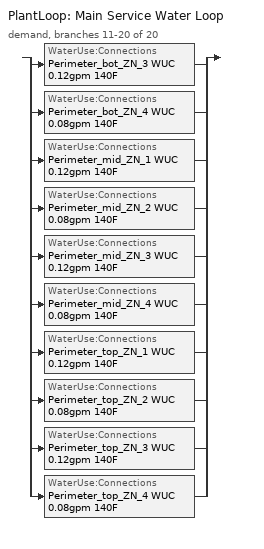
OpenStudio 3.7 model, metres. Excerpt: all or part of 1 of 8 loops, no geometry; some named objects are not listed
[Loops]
PlantLoop 'Main Service Water Loop'
 demand, branches 11-20 of 20: split
  | WaterUse:Connections 'Perimeter_bot_ZN_3 WUC 0.12gpm 140F'
  | WaterUse:Connections 'Perimeter_bot_ZN_4 WUC 0.08gpm 140F'
  | WaterUse:Connections 'Perimeter_mid_ZN_1 WUC 0.12gpm 140F'
  | WaterUse:Connections 'Perimeter_mid_ZN_2 WUC 0.08gpm 140F'
  | WaterUse:Connections 'Perimeter_mid_ZN_3 WUC 0.12gpm 140F'
  | WaterUse:Connections 'Perimeter_mid_ZN_4 WUC 0.08gpm 140F'
  | WaterUse:Connections 'Perimeter_top_ZN_1 WUC 0.12gpm 140F'
  | WaterUse:Connections 'Perimeter_top_ZN_2 WUC 0.08gpm 140F'
  | WaterUse:Connections 'Perimeter_top_ZN_3 WUC 0.12gpm 140F'
  | WaterUse:Connections 'Perimeter_top_ZN_4 WUC 0.08gpm 140F'
[WaterUse:Equipment:Definition] Target Temperature Schedule=Mixed Water At Faucet Temp - 140F; Sensible Fraction Schedule=Fraction Sensible - 0.2; Latent Fraction Schedule=Fraction Latent - 0.05
Name | Peak Flow Rate {m3/s}
Perimeter_bot_zn_3 0.12gpm 140F; Perimeter_mid_zn_3 0.12gpm 140F; Perimeter_top_zn_3 0.12gpm 140F | 7.58672e-06
Perimeter_bot_zn_4 0.08gpm 140F; Perimeter_mid_zn_2 0.08gpm 140F; Perimeter_mid_zn_4 0.08gpm 140F; Perimeter_top_zn_2 0.08gpm 140F; Perimeter_top_zn_4 0.08gpm 140F | 4.88917e-06
Perimeter_mid_zn_1 0.12gpm 140F; Perimeter_top_zn_1 0.12gpm 140F | 7.58688e-06
[WaterUse:Equipment] Flow Rate Fraction Schedule=NECB-A-Service Water Heating
Name | Water Use Equipment Definition | Space
Perimeter_bot_ZN_3 Service Water Use 0.12gpm 140F | Perimeter_bot_zn_3 0.12gpm 140F | Perimeter_bot_ZN_3
Perimeter_bot_ZN_4 Service Water Use 0.08gpm 140F | Perimeter_bot_zn_4 0.08gpm 140F | Perimeter_bot_ZN_4
Perimeter_mid_ZN_1 Service Water Use 0.12gpm 140F | Perimeter_mid_zn_1 0.12gpm 140F | Perimeter_mid_ZN_1
Perimeter_mid_ZN_2 Service Water Use 0.08gpm 140F | Perimeter_mid_zn_2 0.08gpm 140F | Perimeter_mid_ZN_2
Perimeter_mid_ZN_3 Service Water Use 0.12gpm 140F | Perimeter_mid_zn_3 0.12gpm 140F | Perimeter_mid_ZN_3
Perimeter_mid_ZN_4 Service Water Use 0.08gpm 140F | Perimeter_mid_zn_4 0.08gpm 140F | Perimeter_mid_ZN_4
Perimeter_top_ZN_1 Service Water Use 0.12gpm 140F | Perimeter_top_zn_1 0.12gpm 140F | Perimeter_top_ZN_1
Perimeter_top_ZN_2 Service Water Use 0.08gpm 140F | Perimeter_top_zn_2 0.08gpm 140F | Perimeter_top_ZN_2
Perimeter_top_ZN_3 Service Water Use 0.12gpm 140F | Perimeter_top_zn_3 0.12gpm 140F | Perimeter_top_ZN_3
Perimeter_top_ZN_4 Service Water Use 0.08gpm 140F | Perimeter_top_zn_4 0.08gpm 140F | Perimeter_top_ZN_4
[WaterUse:Connections] Drain Water Heat Exchanger Type=None; Drain Water Heat Exchanger Destination=Plant
Name | Water Use Equipment Name 1
Perimeter_bot_ZN_3 WUC 0.12gpm 140F | Perimeter_bot_ZN_3 Service Water Use 0.12gpm 140F
Perimeter_bot_ZN_4 WUC 0.08gpm 140F | Perimeter_bot_ZN_4 Service Water Use 0.08gpm 140F
Perimeter_mid_ZN_1 WUC 0.12gpm 140F | Perimeter_mid_ZN_1 Service Water Use 0.12gpm 140F
Perimeter_mid_ZN_2 WUC 0.08gpm 140F | Perimeter_mid_ZN_2 Service Water Use 0.08gpm 140F
Perimeter_mid_ZN_3 WUC 0.12gpm 140F | Perimeter_mid_ZN_3 Service Water Use 0.12gpm 140F
Perimeter_mid_ZN_4 WUC 0.08gpm 140F | Perimeter_mid_ZN_4 Service Water Use 0.08gpm 140F
Perimeter_top_ZN_1 WUC 0.12gpm 140F | Perimeter_top_ZN_1 Service Water Use 0.12gpm 140F
Perimeter_top_ZN_2 WUC 0.08gpm 140F | Perimeter_top_ZN_2 Service Water Use 0.08gpm 140F
Perimeter_top_ZN_3 WUC 0.12gpm 140F | Perimeter_top_ZN_3 Service Water Use 0.12gpm 140F
Perimeter_top_ZN_4 WUC 0.08gpm 140F | Perimeter_top_ZN_4 Service Water Use 0.08gpm 140F
[Schedule:Ruleset]
Name | Default Day Schedule
NECB-A-Service Water Heating | NECB-A-Service Water Heating Default
Fraction Sensible - 0.2 | Fraction Sensible - 0.2 Default
Fraction Latent - 0.05 | Fraction Latent - 0.05 Default
Mixed Water At Faucet Temp - 140F | Mixed Water At Faucet Temp - 140F Default
[Schedule:Day]
NECB-A-Service Water Heating Default; NECB-A-Service Water Heating Default|Wkdy Day: No, 7, 0, 0.05, 8, 0, 0.1, 10, 0, 0.5, 16, 0, 0.9, 17, 0, 0.7, 18, 0, 0.5, 19, 0, 0.3, 22, 0, 0.2, 24, 0, 0.05
NECB-A-Service Water Heating Sat Day; NECB-A-Service Water Heating Sun|Hol Day: No, 24, 0, 0.05
Fraction Sensible - 0.2 Default: 24, 0, 0.2
Fraction Latent - 0.05 Default: 24, 0, 0.05
Mixed Water At Faucet Temp - 140F Default: 24, 0, 60
[Schedule:Rule] Schedule Ruleset=NECB-A-Service Water Heating; Date Specification Type=DateRange; Start Month=1; Start Day=1; End Month=12; End Day=31
Name | Rule Order | Day Schedule | Apply Monday | Apply Tuesday | Apply Wednesday | Apply Thursday | Apply Friday | Apply Saturday | Apply Sunday
Schedule Rule 17 | 2 | NECB-A-Service Water Heating Default|Wkdy Day | Yes | Yes | Yes | Yes | Yes
Schedule Rule 18 | 1 | NECB-A-Service Water Heating Sat Day |  |  |  |  |  | Yes
Schedule Rule 19 | 0 | NECB-A-Service Water Heating Sun|Hol Day |  |  |  |  |  |  | Yes
